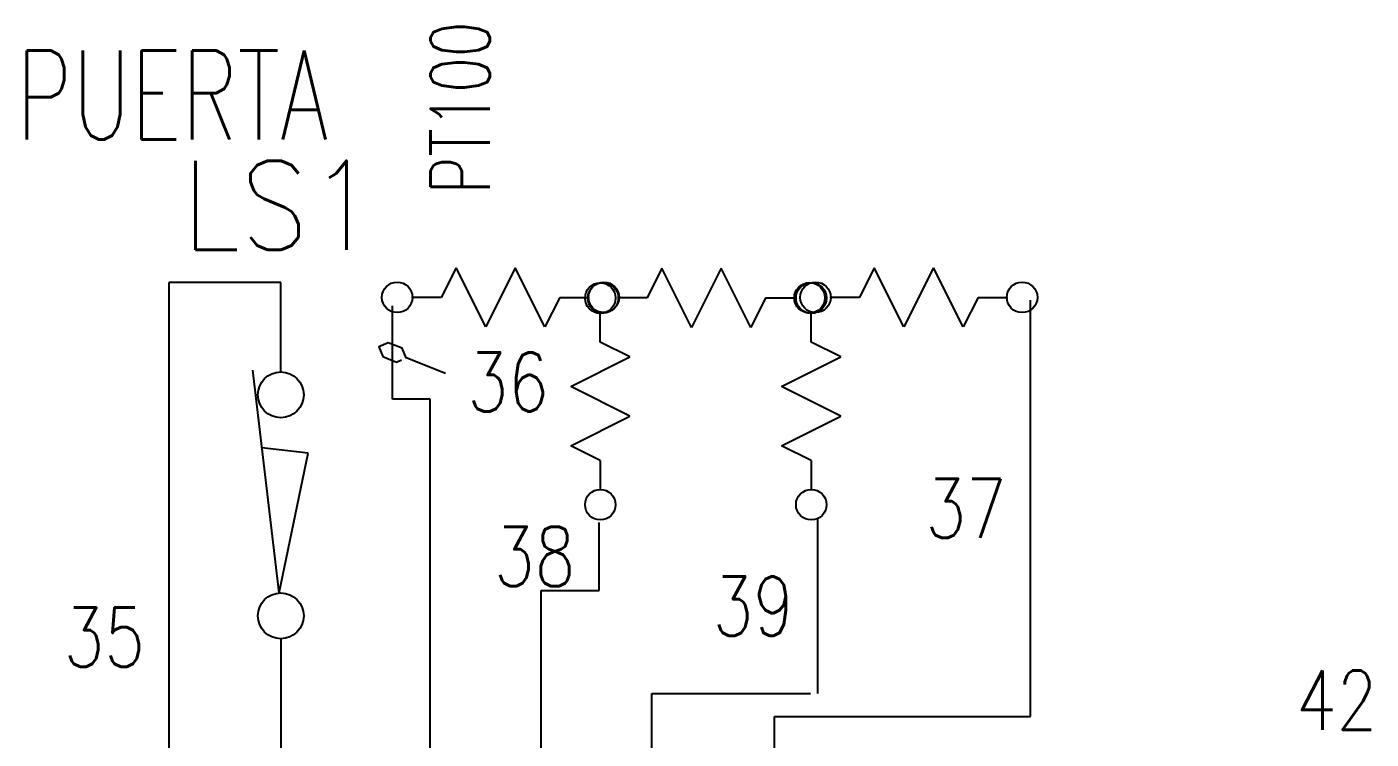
# Model space of a CAD drawing. Header units: millimetres. Extents: x 123.5 to 144.3, y 105.4 to 121.6.
# Drawn here: x 136.614 to 139.448, y 111.299 to 112.801 of the extents above; entities that cross this region are included whole.
import ezdxf
from ezdxf.enums import TextEntityAlignment as Align

# ---------------------------------------------------------------- set-up
doc = ezdxf.new("R2010")
doc.units = ezdxf.units.MM
for name, color, linetype in [('DESC', 250, 'Continuous'), ('LOC', 8, 'Continuous'), ('SYMS', 7, 'Continuous'), ('TAGS', 250, 'Continuous'), ('WIREFIXED', 7, 'Continuous'), ('WIRES', 7, 'Continuous')]:
    doc.layers.add(name, color=color, linetype=linetype)
doc.styles.add('WD', font='romans.shx')

# ---------------------------------------------------------------- blocks, each defined once
blk = doc.blocks.new('VLS12')
at = {"linetype": 'Continuous'}
for p, q in [((-0.0023, -0.1232), (-0.0395, 0.1901)), ((0.0383, 0.0734), (-0.0265, 0.0809)), ((-0.0023, -0.1232), (0.0383, 0.0734))]:
    blk.add_line(p, q, dxfattribs=at)
for centre in [(0, 0.1553), (0, -0.1553)]:
    blk.add_circle(centre, 0.0322)
at = {"style": 'WD'}
for tag, p, width in [('INST', (0.1269, 0.3902), 0.7), ('LOC', (0.1269, 0.2206), 0.7), ('TAG1', (0.1269, 0.0644), 0.9), ('XREF', (0.1287, -0.09), 0.7), ('DESC1', (0.1287, -0.242), 0.7), ('DESC2', (0.1287, -0.3982), 0.7), ('WDTAGALT', (0.125, -0.5625), 0.7)]:
    blk.add_attdef(tag, p, '', height=0.125, dxfattribs=dict(at, width=width))
at = {"linetype": 'Continuous', "style": 'WD'}
for tag, height, flags, p in [('TERM01', 0.125, 8, (-0.055, 0.2066)), ('CAT', 0.01, 9, (-0.1421, -0.0731)), ('MFG', 0.01, 9, (-0.1421, -0.0881))]:
    blk.add_attdef(tag, text='', height=height, dxfattribs=dict(at, flags=flags)).set_placement(p, align=Align.RIGHT)
at = {"color": 7, "style": 'WD', "flags": 1}
for tag, p in [('X2TERM01', (0, 0.1875)), ('X8TERM02', (0, -0.1875))]:
    blk.add_attdef(tag, p, '', height=0.0125, dxfattribs=at)
at = {"color": 7, "style": 'WD'}
for tag, p in [('X4LINK', (-0.1094, 0)), ('X1LINK', (0.0938, 0))]:
    blk.add_attdef(tag, p, '', height=0.01, dxfattribs=at)
at = {"style": 'WD'}
for tag, flags, p in [('FAMILY', 9, (-0.1421, -0.0365)), ('CONTACT', 1, (-0.1421, -0.0531))]:
    blk.add_attdef(tag, text='', height=0.01, dxfattribs=dict(at, flags=flags)).set_placement(p, align=Align.RIGHT)
at = {"linetype": 'Continuous', "style": 'WD', "flags": 9}
blk.add_attdef('ASSYCODE', text='', height=0.01, dxfattribs=at).set_placement((-0.1562, -0.125), align=Align.CENTER)
at = {"linetype": 'Continuous', "style": 'WD', "flags": 8}
blk.add_attdef('TERM02', text='', height=0.125, dxfattribs=at).set_placement((-0.0407, -0.2134), align=Align.TOP_RIGHT)
blk = doc.blocks.new('VRE1T')
for p, q in [((0, 0.125), (0, 0.1875)), ((0.0625, 0.0938), (0, 0.125)), ((-0.0625, 0.0312), (0.0625, 0.0938)), ((0.0625, -0.0312), (-0.0625, 0.0312)), ((-0.0625, -0.0938), (0.0625, -0.0312)), ((0, -0.125), (-0.0625, -0.0938)), ((0, -0.125), (0, -0.1875))]:
    blk.add_line(p, q)
for centre in [(0, 0.2178), (0, -0.2178)]:
    blk.add_circle(centre, 0.0322)
at = {"style": 'WD'}
for tag, p, width in [('INST', (0.2188, 0.4564), 0.7), ('LOC', (0.2188, 0.2868), 0.7), ('TAG1', (0.1269, 0.1305), 0.9), ('RATING1', (0.125, -0.0257), 0.7), ('RATING2', (0.125, -0.182), 0.7), ('DESC1', (0.1287, -0.3382), 0.7), ('DESC2', (0.1287, -0.4945), 0.7)]:
    blk.add_attdef(tag, p, '', height=0.125, dxfattribs=dict(at, width=width))
at = {"linetype": 'Continuous', "style": 'WD', "flags": 8}
blk.add_attdef('TERM01', text='', height=0.125, dxfattribs=at).set_placement((-0.055, 0.2691), align=Align.RIGHT)
at = {"color": 7, "style": 'WD', "flags": 1}
for tag, p in [('X2TERM01', (0, 0.25)), ('X8TERM02', (0, -0.25))]:
    blk.add_attdef(tag, p, '', height=0.0125, dxfattribs=at)
at = {"style": 'WD', "flags": 9}
blk.add_attdef('FAMILY', (-0.1836, 0.2047), '', height=0.01, rotation=90, dxfattribs=at)
at = {"linetype": 'Continuous', "style": 'WD', "flags": 9}
for tag, p in [('CAT', (-0.1394, 0.2297)), ('MFG', (-0.12, 0.2278)), ('ASSYCODE', (-0.0938, 0.2188))]:
    blk.add_attdef(tag, text='', height=0.01, rotation=90, dxfattribs=at).set_placement(p, align=Align.CENTER)
at = {"linetype": 'Continuous', "style": 'WD', "flags": 8}
blk.add_attdef('TERM02', text='', height=0.125, dxfattribs=at).set_placement((-0.0407, -0.2759), align=Align.TOP_RIGHT)
blk = doc.blocks.new('HRE1T')
for p, q in [((-0.125, 0), (-0.0938, 0.0625)), ((-0.0938, 0.0625), (-0.0312, -0.0625)), ((-0.0312, -0.0625), (0.0312, 0.0625)), ((0.0312, 0.0625), (0.0938, -0.0625)), ((-0.125, 0), (-0.1875, 0)), ((0.0938, -0.0625), (0.125, 0)), ((0.125, 0), (0.1875, 0))]:
    blk.add_line(p, q)
for centre in [(-0.2178, 0), (0.2178, 0)]:
    blk.add_circle(centre, 0.0322)
at = {"style": 'WD'}
for tag, width, p in [('INST', 0.7, (0, 0.8883)), ('LOC', 0.7, (0, 0.7187)), ('DESC1', 0.7, (0, 0.5625)), ('DESC2', 0.7, (0, 0.4062)), ('RATING1', 0.9, (0.0055, 0.0938))]:
    blk.add_attdef(tag, text='', height=0.125, dxfattribs=dict(at, width=width)).set_placement(p, align=Align.CENTER)
blk.add_attdef('TAG1', text='', height=0.125, dxfattribs=at).set_placement((0, 0.25), align=Align.CENTER)
for tag, p, height, flags in [('FAMILY', (0.2047, 0.1523), 0.01, 9), ('X4TERM01', (-0.25, 0), 0.0125, 1), ('X1TERM02', (0.25, 0), 0.0125, 1)]:
    blk.add_attdef(tag, p, '', height=height, dxfattribs=dict(at, flags=flags))
at = {"linetype": 'Continuous', "style": 'WD', "flags": 9}
for tag, p in [('CAT', (0.2297, 0.1082)), ('MFG', (0.2278, 0.0887)), ('ASSYCODE', (0.2188, 0.0625))]:
    blk.add_attdef(tag, text='', height=0.01, dxfattribs=at).set_placement(p, align=Align.CENTER)
at = {"linetype": 'Continuous', "style": 'WD', "flags": 8}
blk.add_attdef('TERM01', text='', height=0.125, dxfattribs=at).set_placement((-0.3125, -0.047), align=Align.TOP_RIGHT)
blk.add_attdef('TERM02', text='', height=0.125, dxfattribs=at).set_placement((0.3125, -0.047), align=Align.TOP_LEFT)
at = {"style": 'WD', "width": 0.9}
blk.add_attdef('RATING2', text='', height=0.125, dxfattribs=at).set_placement((0.0055, -0.125), align=Align.TOP_CENTER)
blk = doc.blocks.new('PT1004Hilos')
at = {"layer": 'SYMS'}
for name, p in [('VRE1T', (140.0162, 112.4312)), ('HRE1T', (139.7969, 112.2207)), ('HRE1T', (139.7969, 111.7758)), ('VRE1T', (140.0162, 111.5491))]:
    blk.add_blockref(name, p, dxfattribs=at)
ref = blk.add_blockref('VRE1T', (140.0151, 111.9971), dxfattribs=at)
ref.add_attrib('INST', 'PT100', (140.2339, 112.4535), dxfattribs={"layer": 'LOC', "height": 0.125, "style": 'WD', "width": 0.7})
blk = doc.blocks.new('WD_WNV')
at = {"style": 'WD', "flags": 1}
for tag, p in [('W01USER', (-0.0625, 0.0938)), ('W02USER', (-0.0625, 0.0859)), ('W03USER', (-0.0625, 0.0781)), ('W04USER', (-0.0625, 0.0703)), ('W05USER', (-0.0625, 0.0625)), ('W06USER', (-0.0625, 0.0547)), ('W07USER', (-0.0625, 0.0469)), ('W08USER', (-0.0625, 0.0391)), ('W09USER', (-0.0625, 0.0312)), ('W10USER', (-0.0625, 0.0234))]:
    blk.add_attdef(tag, text='', height=0.005, dxfattribs=at).set_placement(p, align=Align.CENTER)
at = {"linetype": 'Continuous', "style": 'WD', "width": 0.8}
blk.add_attdef('WIRENO', text='', height=0.125, dxfattribs=at).set_placement((-0.05, 0), align=Align.MIDDLE_RIGHT)
blk = doc.blocks.new('WD_WNH')
at = {"linetype": 'Continuous', "style": 'WD', "width": 0.8}
blk.add_attdef('WIRENO', text='', height=0.125, dxfattribs=at).set_placement((0, 0.0625), align=Align.CENTER)
at = {"style": 'WD', "flags": 1}
for tag, p in [('W01USER', (0, 0.0781)), ('W02USER', (0, 0.0703)), ('W03USER', (0, 0.0625)), ('W04USER', (0, 0.0547)), ('W05USER', (0, 0.0469)), ('W06USER', (0, 0.0391)), ('W07USER', (0, 0.0312)), ('W08USER', (0, 0.0234)), ('W09USER', (0, 0.0156)), ('W10USER', (0, 0.0078))]:
    blk.add_attdef(tag, text='', height=0.005, dxfattribs=at).set_placement(p, align=Align.CENTER)

msp = doc.modelspace()

# ---------------------------------------------------------------- linework, layer by layer
at = {"layer": 'WIREFIXED'}
msp.add_lwpolyline([(137.4962, 112.0702), (137.4136, 112.1029), (137.4048, 112.1231), (137.3757, 112.1346), (137.3554, 112.1258), (137.3642, 112.1056), (137.3933, 112.0941), (137.4034, 112.0985)], dxfattribs=at)
at = {"layer": 'WIRES'}
for p, q in [((137.149, 112.2614), (136.9128, 112.2614)), ((136.9128, 112.2614), (136.9128, 110.7666)), ((137.149, 112.0732), (137.149, 112.2614)), ((137.3845, 112.0161), (137.3845, 112.2126)), ((138.7299, 111.347), (138.7299, 112.2242)), ((137.4642, 112.0161), (137.3845, 112.0161)), ((137.4642, 110.7314), (137.4642, 112.0161)), ((137.8201, 111.6127), (137.8201, 111.756)), ((138.281, 111.764), (138.281, 111.395)), ((137.6979, 110.7633), (137.6979, 111.6127)), ((137.6979, 111.6127), (137.8201, 111.6127)), ((137.149, 111.5107), (137.149, 110.7757)), ((137.9316, 110.7314), (137.9316, 111.395)), ((137.9316, 111.395), (138.2663, 111.395)), ((138.19, 110.7152), (138.19, 111.347)), ((138.19, 111.347), (138.7299, 111.347))]:
    msp.add_line(p, q, dxfattribs=at)

# ---------------------------------------------------------------- block references
at = {"layer": 'DESC', "rotation": 90}
msp.add_blockref('PT1004Hilos', (250.0435, -27.7858), dxfattribs=at)
at = {"layer": 'SYMS'}
ref = msp.add_blockref('VLS12', (137.149, 111.7919), dxfattribs=dict(at, xscale=1.5, yscale=1.5, zscale=1.5))
ref.add_attrib('DESC1', 'PUERTA', (136.5911, 112.563), dxfattribs={"layer": 'DESC', "height": 0.1875, "style": 'WD', "width": 0.7})
ref.add_attrib('TAG1', 'LS1', (136.9403, 112.3308), dxfattribs={"layer": 'TAGS', "height": 0.1875, "style": 'WD', "width": 0.9})
at = {"layer": 'WIREFIXED'}
ref = msp.add_blockref('WD_WNV', (137.3845, 112.1144), dxfattribs=at)
ref.add_attrib('WIRENOF', '36', dxfattribs={"linetype": 'Continuous', "height": 0.125, "style": 'WD', "width": 0.8}).set_placement((137.5427, 112.0519), align=Align.MIDDLE_LEFT)
ref = msp.add_blockref('WD_WNV', (138.7299, 111.7856), dxfattribs=at)
ref.add_attrib('WIRENOF', '37', dxfattribs={"linetype": 'Continuous', "height": 0.125, "style": 'WD', "width": 0.8}).set_placement((138.6799, 111.7856), align=Align.MIDDLE_RIGHT)
ref = msp.add_blockref('WD_WNV', (137.8201, 111.6843), dxfattribs=at)
ref.add_attrib('WIRENOF', '38', dxfattribs={"linetype": 'Continuous', "height": 0.125, "style": 'WD', "width": 0.8}).set_placement((137.7701, 111.6843), align=Align.MIDDLE_RIGHT)
ref = msp.add_blockref('WD_WNV', (138.281, 111.5795), dxfattribs=at)
ref.add_attrib('WIRENOF', '39', dxfattribs={"linetype": 'Continuous', "height": 0.125, "style": 'WD', "width": 0.8}).set_placement((138.231, 111.5795), align=Align.MIDDLE_RIGHT)
ref = msp.add_blockref('WD_WNV', (136.9128, 111.514), dxfattribs=at)
ref.add_attrib('WIRENOF', '35', dxfattribs={"linetype": 'Continuous', "height": 0.125, "style": 'WD', "width": 0.8}).set_placement((136.8628, 111.514), align=Align.MIDDLE_RIGHT)
ref = msp.add_blockref('WD_WNH', (139.3754, 111.2564), dxfattribs=at)
ref.add_attrib('WIRENOF', '42', dxfattribs={"linetype": 'Continuous', "height": 0.125, "style": 'WD', "width": 0.8}).set_placement((139.3754, 111.3189), align=Align.CENTER)

doc.saveas('drawing.dxf')
